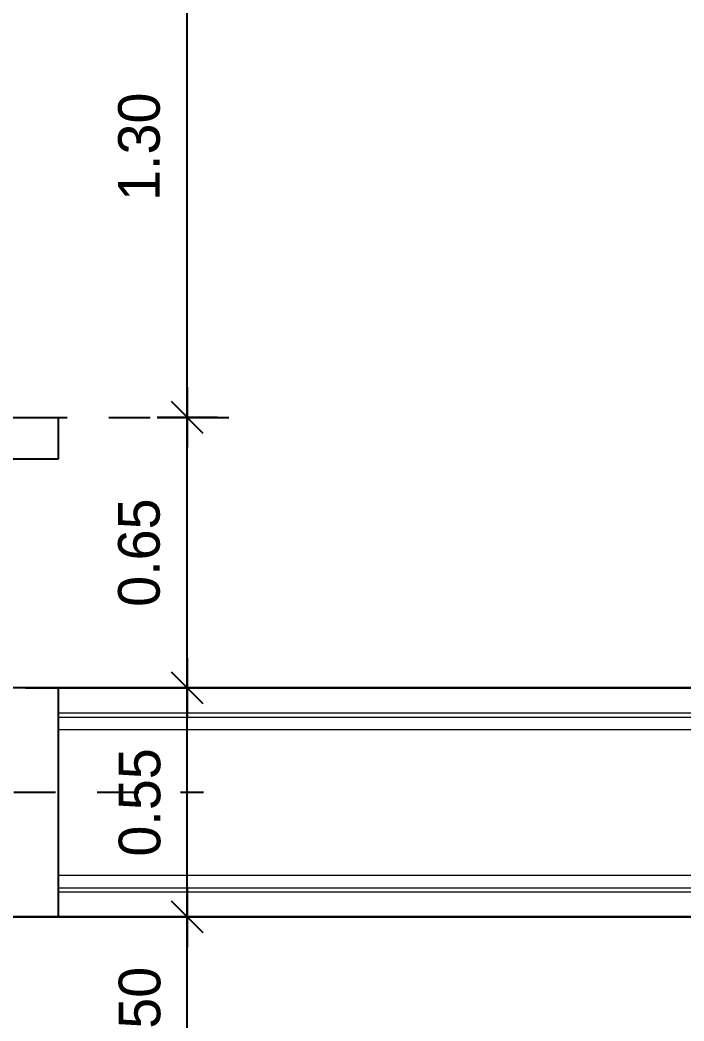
# Model space of a CAD drawing. Extents: x 185 to 567, y -69 to 170.
# Drawn here: x 472.587 to 474.183, y -15.886 to -13.481 of the extents above; entities that cross this region are included whole.
import ezdxf

# ---------------------------------------------------------------- set-up
doc = ezdxf.new("R2010")
doc.units = 0
doc.header["$LTSCALE"] = 0.25
doc.header["$MEASUREMENT"] = 0
doc.header["$PDMODE"] = 35
doc.header["$PDSIZE"] = -1
doc.linetypes.add('DOT2', pattern=[0.125, 0, -0.125])
doc.linetypes.add('LEVELS 2$0$DOT2', pattern=[0.125, 0, -0.125])
doc.layers.get('0').update_dxf_attribs({"linetype": 'CONTINUOUS'})
doc.layers.get('Defpoints').update_dxf_attribs({"linetype": 'CONTINUOUS'})
for name, color, linetype in [('A-ELV 5', 51, 'CONTINUOUS'), ('A-ELV 6', 71, 'CONTINUOUS'), ('A-groves', 8, 'CONTINUOUS'), ('A-IDM', 221, 'CONTINUOUS'), ('A-WLSEC', 7, 'CONTINUOUS'), ('LEVELS 2$0$A-HATCH', 112, 'CONTINUOUS')]:
    doc.layers.add(name, color=color, linetype=linetype)
doc.layers.add('A-KORNISH', color=8, linetype='CONTINUOUS', lineweight=9)
doc.styles.add('XARAB', font='xarab.shx')
doc.dimstyles.new('DIM50', dxfattribs={"dimtxt": 0.1, "dimasz": 0.06, "dimexe": 0.1, "dimexo": 0, "dimgap": 0.05, "dimtad": 1, "dimzin": 3, "dimdsep": 46, "dimtxsty": 'XARAB', "dimblk": 'DTICK', "dimcen": 0.09, "dimclrd": 256, "dimclre": 5, "dimclrt": 3, "dimadec": 0, "dimazin": 3, "dimtfac": 1, "dimtix": 1, "dimtmove": 2, "dimatfit": 0, "dimldrblk": 'DTICK', "dimfxl": 0.15, "dimtolj": 1, "dimtzin": 3, "dimlwd": -3, "dimlwe": -3, "dimarcsym": 0})

# ---------------------------------------------------------------- blocks, each defined once
blk = doc.blocks.new('LEVELS 2')
at = {"layer": 'LEVELS 2$0$A-HATCH', "linetype": 'LEVELS 2$0$DOT2', "ltscale": 2}
blk.add_line((189.3891, 46.672, 0), (204.6446, 46.672, 0), dxfattribs=at)
blk = doc.blocks.new('A$C1E3E3395')
for p, q in [((0, 1.1, 0), (0, 1.2, 0)), ((3.72, 1.2, 0), (0, 1.2, 0)), ((0, 1.1, 0), (0, 1.2, 0)), ((3.72, 1.1, 0), (0, 1.1, 0)), ((0, 0.55, 0), (3.72, 0.55, 0)), ((0, 0, 0), (0, 0.55, 0)), ((3.72, 0, 0), (0, 0, 0))]:
    blk.add_line(p, q)
blk = doc.blocks.new('DTICK')
for p, q in [((0, 1.207), (0, -1.207)), ((-1.207, 0), (1.207, 0))]:
    blk.add_line(p, q)
at = {"color": 3}
blk.add_line((-0.629, -0.629), (0.629, 0.629), dxfattribs=at)
blk = doc.blocks.new('*D1694')
at = {"layer": 'A-IDM', "color": 5, "linetype": 'DOT2', "lineweight": -3, "transparency": 16777216}
for p, q in [((472.6004, -15.0856), (473.0892, -15.0856)), ((472.6004, -15.6356), (473.0892, -15.6356))]:
    blk.add_line(p, q, dxfattribs=at)
at = {"layer": 'A-IDM', "lineweight": -3, "transparency": 16777216}
blk.add_line((472.9892, -15.5756), (472.9892, -15.1456), dxfattribs=at)
at = {"layer": 'Defpoints', "color": 0, "transparency": 16777216}
for p in [(472.6004, -15.0856, 0), (472.9892, -15.0856), (472.6004, -15.6356, 0)]:
    blk.add_point(p, dxfattribs=at)
at = {"layer": 'A-IDM', "lineweight": -3, "transparency": 16777216, "xscale": 0.06, "yscale": 0.06, "zscale": 0.06}
for p, rotation in [((472.9892, -15.0856), 90), ((472.9892, -15.6356), 270)]:
    blk.add_blockref('DTICK', p, dxfattribs=dict(at, rotation=rotation))
at = {"layer": 'A-IDM', "color": 3, "transparency": 16777216, "insert": (472.8751, -15.3606), "char_height": 0.1, "attachment_point": 5, "rotation": 90, "style": 'XARAB'}
blk.add_mtext('\\A1;0.55', dxfattribs=at)
blk = doc.blocks.new('*D1695')
at = {"layer": 'A-IDM', "color": 5, "linetype": 'DOT2', "lineweight": -3, "transparency": 16777216}
for p, q in [((472.6004, -14.4356), (473.0892, -14.4356)), ((472.6004, -15.0856), (473.0892, -15.0856))]:
    blk.add_line(p, q, dxfattribs=at)
at = {"layer": 'A-IDM', "lineweight": -3, "transparency": 16777216}
blk.add_line((472.9892, -15.0256), (472.9892, -14.4956), dxfattribs=at)
at = {"layer": 'Defpoints', "color": 0, "transparency": 16777216}
for p in [(472.6004, -14.4356, 0), (472.9892, -14.4356), (472.6004, -15.0856, 0)]:
    blk.add_point(p, dxfattribs=at)
at = {"layer": 'A-IDM', "lineweight": -3, "transparency": 16777216, "xscale": 0.06, "yscale": 0.06, "zscale": 0.06}
for p, rotation in [((472.9892, -14.4356), 90), ((472.9892, -15.0856), 270)]:
    blk.add_blockref('DTICK', p, dxfattribs=dict(at, rotation=rotation))
at = {"layer": 'A-IDM', "color": 3, "transparency": 16777216, "insert": (472.8736, -14.7606), "char_height": 0.1, "attachment_point": 5, "rotation": 90, "style": 'XARAB'}
blk.add_mtext('\\A1;0.65', dxfattribs=at)
blk = doc.blocks.new('*D1696')
at = {"layer": 'A-IDM', "color": 5, "linetype": 'DOT2', "lineweight": -3, "transparency": 16777216}
for p, q in [((472.4154, -13.1356), (473.0892, -13.1356)), ((472.6004, -14.4356), (473.0892, -14.4356))]:
    blk.add_line(p, q, dxfattribs=at)
at = {"layer": 'A-IDM', "lineweight": -3, "transparency": 16777216}
blk.add_line((472.9892, -14.3756), (472.9892, -13.1956), dxfattribs=at)
at = {"layer": 'Defpoints', "color": 0, "transparency": 16777216}
for p in [(472.4154, -13.1356, 0), (472.9892, -13.1356), (472.6004, -14.4356, 0)]:
    blk.add_point(p, dxfattribs=at)
at = {"layer": 'A-IDM', "lineweight": -3, "transparency": 16777216, "xscale": 0.06, "yscale": 0.06, "zscale": 0.06}
for p, rotation in [((472.9892, -13.1356), 90), ((472.9892, -14.4356), 270)]:
    blk.add_blockref('DTICK', p, dxfattribs=dict(at, rotation=rotation))
at = {"layer": 'A-IDM', "color": 3, "transparency": 16777216, "insert": (472.8738, -13.7856), "char_height": 0.1, "attachment_point": 5, "rotation": 90, "style": 'XARAB'}
blk.add_mtext('\\A1;1.30', dxfattribs=at)
blk = doc.blocks.new('*D1704')
at = {"layer": 'A-IDM', "color": 5, "linetype": 'DOT2', "lineweight": -3, "transparency": 16777216}
for p, q in [((472.6004, -15.6356), (473.0892, -15.6356)), ((472.4154, -16.1356), (473.0892, -16.1356))]:
    blk.add_line(p, q, dxfattribs=at)
at = {"layer": 'A-IDM', "lineweight": -3, "transparency": 16777216}
blk.add_line((472.9892, -16.0756), (472.9892, -15.6956), dxfattribs=at)
at = {"layer": 'Defpoints', "color": 0, "transparency": 16777216}
for p in [(472.6004, -15.6356, 0), (472.9892, -15.6356), (472.4154, -16.1356, 0)]:
    blk.add_point(p, dxfattribs=at)
at = {"layer": 'A-IDM', "lineweight": -3, "transparency": 16777216, "xscale": 0.06, "yscale": 0.06, "zscale": 0.06}
for p, rotation in [((472.9892, -15.6356), 90), ((472.9892, -16.1356), 270)]:
    blk.add_blockref('DTICK', p, dxfattribs=dict(at, rotation=rotation))
at = {"layer": 'A-IDM', "color": 3, "transparency": 16777216, "insert": (472.8751, -15.8856), "char_height": 0.1, "attachment_point": 5, "rotation": 90, "style": 'XARAB'}
blk.add_mtext('\\A1;0.50', dxfattribs=at)

msp = doc.modelspace()

# ---------------------------------------------------------------- linework, layer by layer
at = {"layer": 'A-ELV 5'}
for p, q in [((472.6798, -15.0857, 0), (474.4498, -15.0857, 0)), ((472.6798, -15.6357, 0), (474.4498, -15.6357, 0))]:
    msp.add_line(p, q, dxfattribs=at)
at = {"layer": 'A-groves'}
for p, q in [((478.8198, -15.0857, 0), (464.8598, -15.0857, 0)), ((478.8198, -15.6357, 0), (464.8598, -15.6357, 0))]:
    msp.add_line(p, q, dxfattribs=at)
at = {"layer": 'A-KORNISH'}
for p, q in [((472.6798, -15.1457, 0), (474.4498, -15.1457, 0)), ((472.6798, -15.1557, 0), (474.4498, -15.1557, 0)), ((472.6798, -15.1857, 0), (474.4498, -15.1857, 0)), ((472.6798, -15.5357, 0), (474.4498, -15.5357, 0)), ((472.6798, -15.5657, 0), (474.4498, -15.5657, 0)), ((472.6798, -15.5757, 0), (474.4498, -15.5757, 0))]:
    msp.add_line(p, q, dxfattribs=at)

# ---------------------------------------------------------------- block references
at = {"layer": 'A-ELV 6', "xscale": -1}
msp.add_blockref('A$C1E3E3395', (472.6798, -15.6356, 0), dxfattribs=at)
at = {"layer": 'A-WLSEC'}
msp.add_blockref('LEVELS 2', (268.3836, -62.0076, 0), dxfattribs=at)

# ---------------------------------------------------------------- dimensions: what is measured, and where the dimension line sits
at = {"layer": 'A-IDM'}
for base, p1, p2, picture, middle in [((472.9892, -13.1356, 0), (472.6004, -14.4356, 0), (472.4154, -13.1356, 0), '*D1696', (472.8738, -13.7856, 0)), ((472.9892, -14.4356, 0), (472.6004, -15.0856, 0), (472.6004, -14.4356, 0), '*D1695', (472.8736, -14.7606, 0)), ((472.9892, -15.0856, 0), (472.6004, -15.6356, 0), (472.6004, -15.0856, 0), '*D1694', (472.8751, -15.3606, 0)), ((472.9892, -15.6356, 0), (472.4154, -16.1356, 0), (472.6004, -15.6356, 0), '*D1704', (472.8751, -15.8856, 0))]:
    dim = msp.add_linear_dim(base=base, p1=p1, p2=p2, angle=90, dimstyle='DIM50', override={"dimfxl": 0.15}, dxfattribs=at)
    dim.commit()
    dim.dimension.update_dxf_attribs({"geometry": picture, "text_midpoint": middle})

doc.saveas('drawing.dxf')
